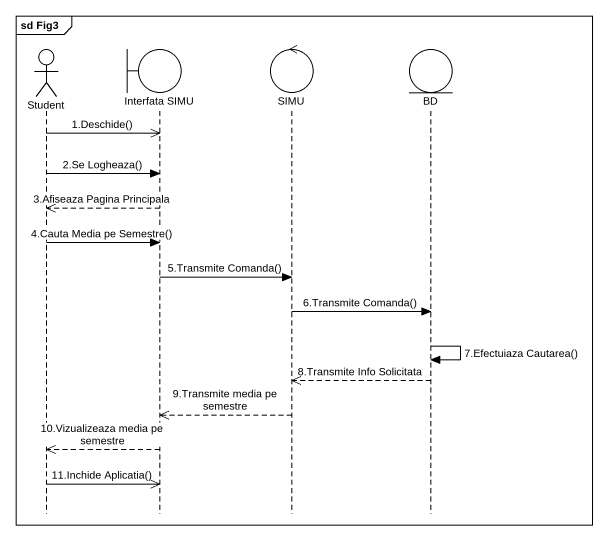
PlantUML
@startuml
mainframe sd Fig3
hide footbox
actor Student
boundary "Interfata SIMU" as Interfata_SIMU
control SIMU
entity BD

Student ->> Interfata_SIMU : 1.Deschide()
Student -> Interfata_SIMU : 2.Se Logheaza()
Interfata_SIMU -->> Student : 3.Afiseaza Pagina Principala
Student -> Interfata_SIMU : 4.Cauta Media pe Semestre()
Interfata_SIMU -> SIMU : 5.Transmite Comanda()
SIMU -> BD : 6.Transmite Comanda()
BD -> BD : 7.Efectuiaza Cautarea()
BD -->> SIMU : 8.Transmite Info Solicitata
SIMU -->> Interfata_SIMU : 9.Transmite media pe semestre
Interfata_SIMU -->> Student : 10.Vizualizeaza media pe semestre
Student ->> Interfata_SIMU : 11.Inchide Aplicatia()
@enduml
